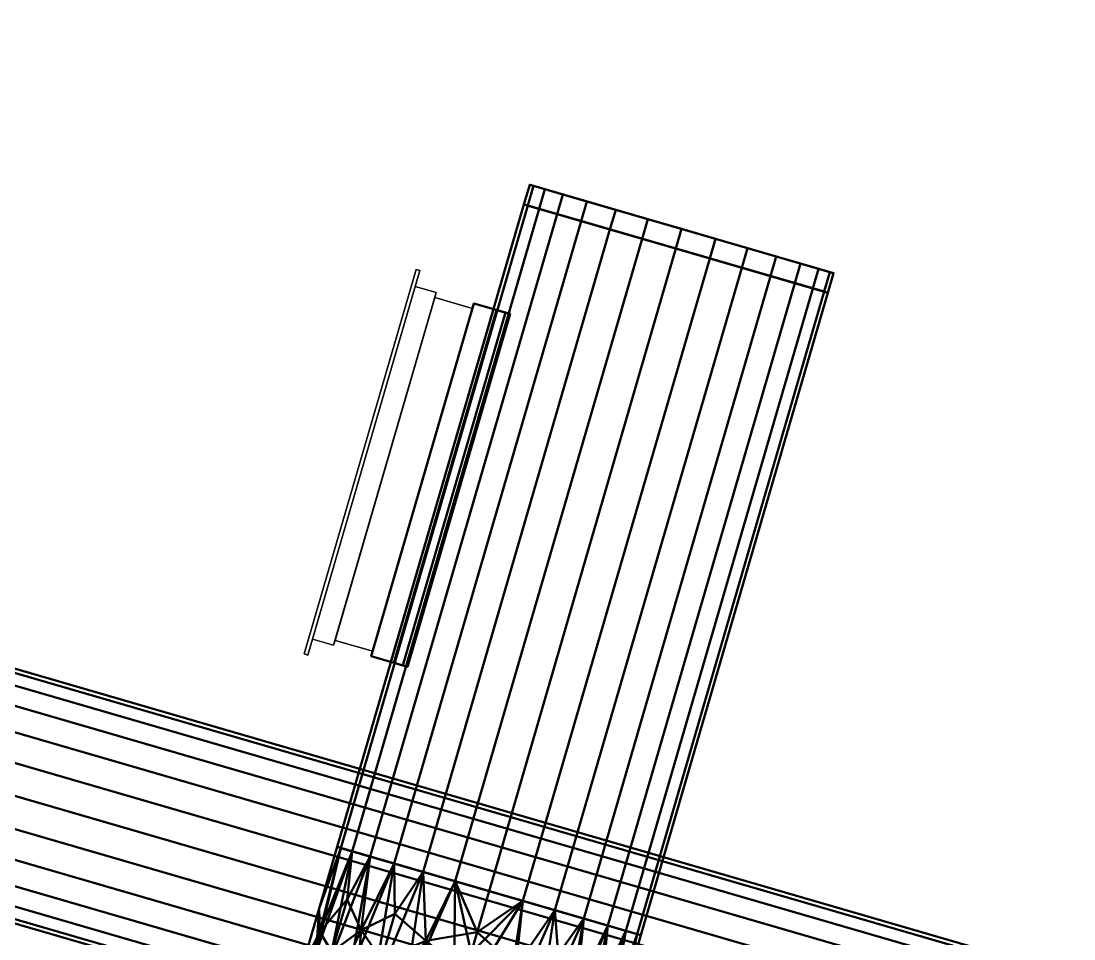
# Model space of a CAD drawing. Header units: inches. Extents: x -1654 to 1344, y -1538 to 36.
# Drawn here: x -758.3 to -706.7, y -136.7 to -91.7 of the extents above; entities that cross this region are included whole.
import ezdxf

# ---------------------------------------------------------------- set-up
doc = ezdxf.new("R2010")
doc.units = ezdxf.units.IN
doc.header["$MEASUREMENT"] = 0
doc.linetypes.add('Center', pattern=[1.25, 0.25, -0.1875, 0.625, -0.1875])
for name, color, linetype, lineweight in [('M-HVAC-CDFF', 3, 'Continuous', 30), ('M-HVAC-CDFF-SA', 3, 'Continuous', 30), ('M-HVAC-DUCT', 1, 'Center', 30), ('M-HVAC-DUCT-RA', 1, 'Continuous', 50), ('M-HVAC-DUCT-SA', 1, 'Continuous', 50)]:
    doc.layers.add(name, color=color, linetype=linetype, lineweight=lineweight)

# ---------------------------------------------------------------- blocks, each defined once
blk = doc.blocks.new('Supply Diffuser - Sidewall - 18 x 6-933212-_3D_')
at = {"layer": 'M-HVAC-CDFF'}
mesh = blk.add_polyface(dxfattribs=at)
corners = [(-8.75, 3, 2.75), (8.75, 3, 2.75), (8.75, 3, -2.75), (-8.75, 3, -2.75)]
mesh.append_faces([[corners[k] for k in face] for face in [(1, 2, 3, 0)]])
mesh = blk.add_polyface(dxfattribs=at)
corners = [(-8.75, 3, 2.75), (-8.75, 3, -2.75), (-8.75, 1.078125, -2.75), (-8.75, 1.078125, 2.75)]
mesh.append_faces([[corners[k] for k in face] for face in [(2, 3, 0, 1)]])
mesh = blk.add_polyface(dxfattribs=at)
corners = [(-8.75, 3, -2.75), (8.75, 3, -2.75), (8.75, 1.078125, -2.75), (-8.75, 1.078125, -2.75)]
mesh.append_faces([[corners[k] for k in face] for face in [(1, 2, 3, 0)]])
mesh = blk.add_polyface(dxfattribs=at)
corners = [(8.75, 3, 2.75), (-8.75, 3, 2.75), (-8.75, 1.078125, 2.75), (8.75, 1.078125, 2.75)]
mesh.append_faces([[corners[k] for k in face] for face in [(1, 2, 3, 0)]])
mesh = blk.add_polyface(dxfattribs=at)
corners = [(8.75, 3, -2.75), (8.75, 3, 2.75), (8.75, 1.078125, 2.75), (8.75, 1.078125, -2.75)]
mesh.append_faces([[corners[k] for k in face] for face in [(2, 3, 0, 1)]])
mesh = blk.add_polyface(dxfattribs=at)
corners = [(-9, 1.078125, 3), (9, 1.078125, 3), (9, 1.078125, -3), (-9, 1.078125, -3), (-8.75, 1.078125, 2.75), (-8.75, 1.078125, -2.75), (8.75, 1.078125, -2.75), (8.75, 1.078125, 2.75)]
mesh.append_faces([[corners[k] for k in face] for face in [(3, 5, 6, 2), (2, 6, 7, 1)]], dxfattribs={"vtx0": -1, "vtx2": -1})
mesh.append_faces([[corners[k] for k in face] for face in [(4, 5, 3, 0), (7, 4, 0, 1)]], dxfattribs={"vtx1": -1, "vtx3": -1})
mesh = blk.add_polyface(dxfattribs=at)
corners = [(-9, 1.078125, 3), (-9, 1.078125, -3), (-9, 0, -3), (-9, 0, 3)]
mesh.append_faces([[corners[k] for k in face] for face in [(2, 3, 0, 1)]])
mesh = blk.add_polyface(dxfattribs=at)
corners = [(-9, 1.078125, -3), (9, 1.078125, -3), (9, 0, -3), (-9, 0, -3)]
mesh.append_faces([[corners[k] for k in face] for face in [(2, 3, 0, 1)]])
mesh = blk.add_polyface(dxfattribs=at)
corners = [(9, 1.078125, 3), (-9, 1.078125, 3), (-9, 0, 3), (9, 0, 3)]
mesh.append_faces([[corners[k] for k in face] for face in [(2, 3, 0, 1)]])
mesh = blk.add_polyface(dxfattribs=at)
corners = [(9, 1.078125, -3), (9, 1.078125, 3), (9, 0, 3), (9, 0, -3)]
mesh.append_faces([[corners[k] for k in face] for face in [(2, 3, 0, 1)]])
mesh = blk.add_polyface(dxfattribs=at)
corners = [(9.8125, 0, 3.8125), (9.8125, 0, -3.8125), (-9.8125, 0, -3.8125), (-9.8125, 0, 3.8125), (-9, 0, 3), (-9, 0, -3), (9, 0, -3), (9, 0, 3)]
mesh.append_faces([[corners[k] for k in face] for face in [(3, 4, 5, 2), (2, 5, 6, 1)]], dxfattribs={"vtx0": -1, "vtx2": -1})
mesh.append_faces([[corners[k] for k in face] for face in [(7, 4, 3, 0), (6, 7, 0, 1)]], dxfattribs={"vtx1": -1, "vtx3": -1})
mesh = blk.add_polyface(dxfattribs=at)
corners = [(-9.8125, -0.1875, 3.8125), (9.8125, -0.1875, 3.8125), (9.8125, 0, 3.8125), (-9.8125, 0, 3.8125)]
mesh.append_faces([[corners[k] for k in face] for face in [(0, 1, 2, 3)]])
mesh = blk.add_polyface(dxfattribs=at)
corners = [(-9.8125, -0.1875, -3.8125), (-9.8125, -0.1875, 3.8125), (-9.8125, 0, 3.8125), (-9.8125, 0, -3.8125)]
mesh.append_faces([[corners[k] for k in face] for face in [(0, 1, 2, 3)]])
mesh = blk.add_polyface(dxfattribs=at)
corners = [(9.8125, -0.1875, -3.8125), (-9.8125, -0.1875, -3.8125), (-9.8125, 0, -3.8125), (9.8125, 0, -3.8125)]
mesh.append_faces([[corners[k] for k in face] for face in [(0, 1, 2, 3)]])
mesh = blk.add_polyface(dxfattribs=at)
corners = [(9.8125, -0.1875, 3.8125), (-9.8125, -0.1875, 3.8125), (-9.8125, -0.1875, -3.8125), (9.8125, -0.1875, -3.8125)]
mesh.append_faces([[corners[k] for k in face] for face in [(3, 0, 1, 2)]])
mesh = blk.add_polyface(dxfattribs=at)
corners = [(9.8125, -0.1875, 3.8125), (9.8125, -0.1875, -3.8125), (9.8125, 0, -3.8125), (9.8125, 0, 3.8125)]
mesh.append_faces([[corners[k] for k in face] for face in [(0, 1, 2, 3)]])
blk = doc.blocks.new('Round Endcap - Standard-900143-_3D_')
at = {"layer": 'M-HVAC-DUCT', "color": 8, "linetype": 'Continuous', "lineweight": 50}
mesh = blk.add_polyface(dxfattribs=at)
corners = [(0, 0, 7.75), (0, 1.725, 7.556), (0, 3.363, 6.983), (0, 4.832, 6.059), (0, 6.059, 4.832), (0, 6.983, 3.363), (0, 7.556, 1.725), (0, 7.75), (0, 7.556, -1.725), (0, 6.983, -3.363), (0, 6.059, -4.832), (0, 4.832, -6.059), (0, 3.363, -6.983), (0, 1.725, -7.556), (0, 0, -7.75), (0, -1.725, -7.556), (0, -3.363, -6.983), (0, -4.832, -6.059), (0, -6.059, -4.832), (0, -6.983, -3.363), (0, -7.556, -1.725), (0, -7.75), (0, -7.556, 1.725), (0, -6.983, 3.363), (0, -6.059, 4.832), (0, -4.832, 6.059), (0, -3.363, 6.983), (0, -1.725, 7.556)]
mesh.append_faces([[corners[k] for k in face] for face in [(19, 17, 18)]], dxfattribs={"vtx0": -1, "color": 8})
mesh.append_faces([[corners[k] for k in face] for face in [(14, 20, 0, 1)]], dxfattribs={"vtx0": -1, "vtx1": -1, "vtx3": -1, "color": 8})
mesh.append_faces([[corners[k] for k in face] for face in [(15, 19, 20, 14)]], dxfattribs={"vtx0": -1, "vtx2": -1, "color": 8})
mesh.append_faces([[corners[k] for k in face] for face in [(14, 8, 9, 10), (7, 2, 3, 4)]], dxfattribs={"vtx0": -1, "vtx3": -1, "color": 8})
mesh.append_faces([[corners[k] for k in face] for face in [(21, 22, 20)]], dxfattribs={"vtx1": -1, "color": 8})
mesh.append_faces([[corners[k] for k in face] for face in [(10, 11, 14), (16, 17, 19, 15), (1, 2, 14), (23, 24, 20, 22), (25, 26, 20, 24)]], dxfattribs={"vtx1": -1, "vtx2": -1, "color": 8})
mesh.append_faces([[corners[k] for k in face] for face in [(7, 8, 14, 2)]], dxfattribs={"vtx1": -1, "vtx2": -1, "vtx3": -1, "color": 8})
mesh.append_faces([[corners[k] for k in face] for face in [(12, 13, 14, 11), (5, 6, 7, 4)]], dxfattribs={"vtx2": -1, "color": 8})
mesh.append_faces([[corners[k] for k in face] for face in [(26, 27, 0, 20)]], dxfattribs={"vtx2": -1, "vtx3": -1, "color": 8})
mesh = blk.add_polyface(dxfattribs=at)
corners = [(0, 7.75), (0, 7.556, 1.725), (0, 6.983, 3.363), (0, 6.059, 4.832), (0, 4.832, 6.059), (0, 3.363, 6.983), (0, 1.725, 7.556), (0, 0, 7.75), (1, 0, 7.75), (1, 1.725, 7.556), (1, 3.363, 6.983), (1, 4.832, 6.059), (1, 6.059, 4.832), (1, 6.983, 3.363), (1, 7.556, 1.725), (1, 7.75)]
mesh.append_faces([[corners[k] for k in face] for face in [(1, 14, 15, 0)]], dxfattribs={"vtx0": -1, "color": 8})
mesh.append_faces([[corners[k] for k in face] for face in [(6, 9, 10, 5), (5, 10, 11, 4), (4, 11, 12, 3), (3, 12, 13, 2), (2, 13, 14, 1)]], dxfattribs={"vtx0": -1, "vtx2": -1, "color": 8})
mesh.append_faces([[corners[k] for k in face] for face in [(7, 8, 9, 6)]], dxfattribs={"vtx2": -1, "color": 8})
mesh = blk.add_polyface(dxfattribs=at)
corners = [(0, 0, -7.75), (0, 1.725, -7.556), (0, 3.363, -6.983), (0, 4.832, -6.059), (0, 6.059, -4.832), (0, 6.983, -3.363), (0, 7.556, -1.725), (0, 7.75), (1, 7.75), (1, 7.556, -1.725), (1, 6.983, -3.363), (1, 6.059, -4.832), (1, 4.832, -6.059), (1, 3.363, -6.983), (1, 1.725, -7.556), (1, 0, -7.75)]
mesh.append_faces([[corners[k] for k in face] for face in [(6, 9, 10, 5), (5, 10, 11, 4), (4, 11, 12, 3), (3, 12, 13, 2)]], dxfattribs={"vtx0": -1, "vtx2": -1, "color": 8})
mesh.append_faces([[corners[k] for k in face] for face in [(13, 14, 1, 2)]], dxfattribs={"vtx1": -1, "vtx3": -1, "color": 8})
mesh.append_faces([[corners[k] for k in face] for face in [(7, 8, 9, 6)]], dxfattribs={"vtx2": -1, "color": 8})
mesh.append_faces([[corners[k] for k in face] for face in [(14, 15, 0, 1)]], dxfattribs={"vtx3": -1, "color": 8})
mesh = blk.add_polyface(dxfattribs=at)
corners = [(1, 0, 7.75), (1, -1.725, 7.556), (1, -3.363, 6.983), (1, -4.832, 6.059), (1, -6.059, 4.832), (1, -6.983, 3.363), (1, -7.556, 1.725), (1, -7.75), (1, -7.556, -1.725), (1, -6.983, -3.363), (1, -6.059, -4.832), (1, -4.832, -6.059), (1, -3.363, -6.983), (1, -1.725, -7.556), (1, 0, -7.75), (1, 1.725, -7.556), (1, 3.363, -6.983), (1, 4.832, -6.059), (1, 6.059, -4.832), (1, 6.983, -3.363), (1, 7.556, -1.725), (1, 7.75), (1, 7.556, 1.725), (1, 6.983, 3.363), (1, 6.059, 4.832), (1, 4.832, 6.059), (1, 3.363, 6.983), (1, 1.725, 7.556)]
mesh.append_faces([[corners[k] for k in face] for face in [(7, 4, 5, 6), (1, 27, 0), (22, 20, 21)]], dxfattribs={"vtx0": -1, "color": 8})
mesh.append_faces([[corners[k] for k in face] for face in [(7, 13, 26, 27), (7, 27, 1, 2)]], dxfattribs={"vtx0": -1, "vtx1": -1, "vtx3": -1, "color": 8})
mesh.append_faces([[corners[k] for k in face] for face in [(13, 16, 17)]], dxfattribs={"vtx0": -1, "vtx2": -1, "color": 8})
mesh.append_faces([[corners[k] for k in face] for face in [(13, 19, 20, 26)]], dxfattribs={"vtx0": -1, "vtx2": -1, "vtx3": -1, "color": 8})
mesh.append_faces([[corners[k] for k in face] for face in [(9, 11, 12, 13), (20, 22, 23, 24), (7, 2, 3, 4)]], dxfattribs={"vtx0": -1, "vtx3": -1, "color": 8})
mesh.append_faces([[corners[k] for k in face] for face in [(10, 11, 9)]], dxfattribs={"vtx1": -1, "color": 8})
mesh.append_faces([[corners[k] for k in face] for face in [(18, 19, 13, 17), (8, 9, 13, 7), (25, 26, 20, 24)]], dxfattribs={"vtx1": -1, "vtx2": -1, "color": 8})
mesh.append_faces([[corners[k] for k in face] for face in [(13, 14, 15, 16)]], dxfattribs={"vtx3": -1, "color": 8})
mesh = blk.add_polyface(dxfattribs=at)
corners = [(0, -7.75), (0, -7.556, -1.725), (0, -6.983, -3.363), (0, -6.059, -4.832), (0, -4.832, -6.059), (0, -3.363, -6.983), (0, -1.725, -7.556), (0, 0, -7.75), (1, 0, -7.75), (1, -1.725, -7.556), (1, -3.363, -6.983), (1, -4.832, -6.059), (1, -6.059, -4.832), (1, -6.983, -3.363), (1, -7.556, -1.725), (1, -7.75)]
mesh.append_faces([[corners[k] for k in face] for face in [(1, 14, 15, 0)]], dxfattribs={"vtx0": -1, "color": 8})
mesh.append_faces([[corners[k] for k in face] for face in [(6, 9, 10, 5), (5, 10, 11, 4), (4, 11, 12, 3), (3, 12, 13, 2)]], dxfattribs={"vtx0": -1, "vtx2": -1, "color": 8})
mesh.append_faces([[corners[k] for k in face] for face in [(13, 14, 1, 2)]], dxfattribs={"vtx1": -1, "vtx3": -1, "color": 8})
mesh.append_faces([[corners[k] for k in face] for face in [(7, 8, 9, 6)]], dxfattribs={"vtx2": -1, "color": 8})
mesh = blk.add_polyface(dxfattribs=at)
corners = [(0, 0, 7.75), (0, -1.725, 7.556), (0, -3.363, 6.983), (0, -4.832, 6.059), (0, -6.059, 4.832), (0, -6.983, 3.363), (0, -7.556, 1.725), (0, -7.75), (1, -7.75), (1, -7.556, 1.725), (1, -6.983, 3.363), (1, -6.059, 4.832), (1, -4.832, 6.059), (1, -3.363, 6.983), (1, -1.725, 7.556), (1, 0, 7.75)]
mesh.append_faces([[corners[k] for k in face] for face in [(1, 14, 15, 0)]], dxfattribs={"vtx0": -1, "color": 8})
mesh.append_faces([[corners[k] for k in face] for face in [(6, 9, 10, 5), (5, 10, 11, 4), (4, 11, 12, 3), (3, 12, 13, 2), (2, 13, 14, 1)]], dxfattribs={"vtx0": -1, "vtx2": -1, "color": 8})
mesh.append_faces([[corners[k] for k in face] for face in [(7, 8, 9, 6)]], dxfattribs={"vtx2": -1, "color": 8})
blk = doc.blocks.new('Round Elbow - 1_5 D-904832-_3D_')
at = {"layer": 'M-HVAC-DUCT', "color": 8, "linetype": 'Continuous', "lineweight": 50}
mesh = blk.add_polyface(dxfattribs=at)
corners = [(1.338, 9.016), (-0.644, 8.317), (-2.701, 7.892), (-4.798, 7.75), (-4.798, 7.556, 1.725), (-4.798, 6.983, 3.363), (-4.798, 6.059, 4.832), (-4.798, 4.832, 6.059), (-4.798, 3.363, 6.983), (-4.798, 1.725, 7.556), (-4.798, 0, 7.75), (-1.653, 0.214, 7.75), (1.434, 0.851, 7.75), (4.406, 1.899, 7.75), (3.723, 3.483, 7.556), (3.075, 4.987, 6.983), (2.493, 6.337, 6.059), (2.007, 7.464, 4.832), (1.642, 8.311, 3.363), (1.415, 8.838, 1.725), (-1.595, 7.73, 2.293), (-0.563, 2.726, 7.403), (-1.207, 5.847, 5.48), (-0.43, 7.144, 4.123), (-2.087, 4.316, 6.562), (-2.766, 6.686, 4.123), (0.579, 4.895, 6.562)]
mesh.append_faces([[corners[k] for k in face] for face in [(14, 12, 13)]], dxfattribs={"vtx0": -1, "color": 8})
mesh.append_faces([[corners[k] for k in face] for face in [(18, 23, 17), (5, 20, 4), (2, 20, 1)]], dxfattribs={"vtx0": -1, "vtx1": -1, "color": 8})
mesh.append_faces([[corners[k] for k in face] for face in [(20, 25, 23), (22, 7, 24), (22, 25, 6), (23, 25, 22), (24, 26, 22), (20, 2, 4), (25, 20, 5), (8, 21, 24), (21, 9, 11), (26, 21, 15), (1, 20, 19), (23, 22, 17), (18, 20, 23), (21, 26, 24), (22, 26, 16), (14, 21, 12)]], dxfattribs={"vtx0": -1, "vtx1": -1, "vtx2": -1, "color": 8})
mesh.append_faces([[corners[k] for k in face] for face in [(21, 8, 9), (21, 11, 12)]], dxfattribs={"vtx0": -1, "vtx2": -1, "color": 8})
mesh.append_faces([[corners[k] for k in face] for face in [(3, 4, 2)]], dxfattribs={"vtx1": -1, "color": 8})
mesh.append_faces([[corners[k] for k in face] for face in [(6, 7, 22), (18, 19, 20), (16, 17, 22), (5, 6, 25), (15, 16, 26), (7, 8, 24), (14, 15, 21)]], dxfattribs={"vtx1": -1, "vtx2": -1, "color": 8})
mesh.append_faces([[corners[k] for k in face] for face in [(9, 10, 11), (19, 0, 1)]], dxfattribs={"vtx2": -1, "color": 8})
mesh = blk.add_polyface(dxfattribs=at)
corners = [(4.406, 1.899, -7.75), (1.434, 0.851, -7.75), (-1.653, 0.214, -7.75), (-4.798, 0, -7.75), (-4.798, 1.725, -7.556), (-4.798, 3.363, -6.983), (-4.798, 4.832, -6.059), (-4.798, 6.059, -4.832), (-4.798, 6.983, -3.363), (-4.798, 7.556, -1.725), (-4.798, 7.75), (-2.701, 7.892), (-0.644, 8.317), (1.338, 9.016), (1.415, 8.838, -1.725), (1.642, 8.311, -3.363), (2.007, 7.464, -4.832), (2.493, 6.337, -6.059), (3.075, 4.987, -6.983), (3.723, 3.483, -7.556), (-0.563, 2.726, -7.403), (-1.595, 7.73, -2.293), (-1.207, 5.847, -5.48), (-2.433, 6.731, -4.123), (0.208, 4.79, -6.562), (-0.107, 7.235, -4.123), (-2.469, 4.266, -6.562)]
mesh.append_faces([[corners[k] for k in face] for face in [(14, 12, 13)]], dxfattribs={"vtx0": -1, "color": 8})
mesh.append_faces([[corners[k] for k in face] for face in [(5, 20, 4), (12, 21, 11), (2, 20, 1)]], dxfattribs={"vtx0": -1, "vtx1": -1, "color": 8})
mesh.append_faces([[corners[k] for k in face] for face in [(22, 26, 6), (22, 7, 23), (21, 25, 23), (8, 21, 23), (18, 20, 24), (24, 26, 22), (20, 2, 4), (26, 20, 5), (21, 9, 11), (25, 21, 15), (23, 25, 22), (1, 20, 19), (24, 22, 17), (22, 25, 16), (20, 26, 24), (21, 12, 14)]], dxfattribs={"vtx0": -1, "vtx1": -1, "vtx2": -1, "color": 8})
mesh.append_faces([[corners[k] for k in face] for face in [(21, 8, 9), (22, 6, 7)]], dxfattribs={"vtx0": -1, "vtx2": -1, "color": 8})
mesh.append_faces([[corners[k] for k in face] for face in [(3, 4, 2)]], dxfattribs={"vtx1": -1, "color": 8})
mesh.append_faces([[corners[k] for k in face] for face in [(7, 8, 23), (14, 15, 21), (5, 6, 26), (16, 17, 22), (15, 16, 25), (17, 18, 24), (18, 19, 20)]], dxfattribs={"vtx1": -1, "vtx2": -1, "color": 8})
mesh.append_faces([[corners[k] for k in face] for face in [(9, 10, 11), (19, 0, 1)]], dxfattribs={"vtx2": -1, "color": 8})
mesh = blk.add_polyface(dxfattribs=at)
corners = [(4.406, 1.899, 7.75), (5.089, 0.316, 7.556), (5.737, -1.189, 6.983), (6.319, -2.538, 6.059), (6.805, -3.665, 4.832), (7.17, -4.513, 3.363), (7.397, -5.039, 1.725), (7.474, -5.218), (7.397, -5.039, -1.725), (7.17, -4.513, -3.363), (6.805, -3.665, -4.832), (6.319, -2.538, -6.059), (5.737, -1.189, -6.983), (5.089, 0.316, -7.556), (4.406, 1.899, -7.75), (3.723, 3.483, -7.556), (3.075, 4.987, -6.983), (2.493, 6.337, -6.059), (2.007, 7.464, -4.832), (1.642, 8.311, -3.363), (1.415, 8.838, -1.725), (1.338, 9.016), (1.415, 8.838, 1.725), (1.642, 8.311, 3.363), (2.007, 7.464, 4.832), (2.493, 6.337, 6.059), (3.075, 4.987, 6.983), (3.723, 3.483, 7.556)]
mesh.append_faces([[corners[k] for k in face] for face in [(7, 4, 5, 6), (1, 27, 0)]], dxfattribs={"vtx0": -1, "color": 8})
mesh.append_faces([[corners[k] for k in face] for face in [(17, 13, 16)]], dxfattribs={"vtx0": -1, "vtx1": -1, "color": 8})
mesh.append_faces([[corners[k] for k in face] for face in [(7, 3, 4)]], dxfattribs={"vtx0": -1, "vtx2": -1, "color": 8})
mesh.append_faces([[corners[k] for k in face] for face in [(13, 19, 20, 26), (7, 26, 27, 1)]], dxfattribs={"vtx0": -1, "vtx2": -1, "vtx3": -1, "color": 8})
mesh.append_faces([[corners[k] for k in face] for face in [(8, 11, 12, 13), (20, 22, 23, 24), (7, 1, 2, 3)]], dxfattribs={"vtx0": -1, "vtx3": -1, "color": 8})
mesh.append_faces([[corners[k] for k in face] for face in [(21, 22, 20)]], dxfattribs={"vtx1": -1, "color": 8})
mesh.append_faces([[corners[k] for k in face] for face in [(18, 19, 13, 17), (25, 26, 20, 24)]], dxfattribs={"vtx1": -1, "vtx2": -1, "color": 8})
mesh.append_faces([[corners[k] for k in face] for face in [(7, 8, 13, 26)]], dxfattribs={"vtx1": -1, "vtx2": -1, "vtx3": -1, "color": 8})
mesh.append_faces([[corners[k] for k in face] for face in [(13, 14, 15, 16), (8, 9, 10, 11)]], dxfattribs={"vtx3": -1, "color": 8})
mesh = blk.add_polyface(dxfattribs=at)
corners = [(-4.798, 0, 7.75), (-4.798, 1.725, 7.556), (-4.798, 3.363, 6.983), (-4.798, 4.832, 6.059), (-4.798, 6.059, 4.832), (-4.798, 6.983, 3.363), (-4.798, 7.556, 1.725), (-4.798, 7.75), (-4.798, 7.556, -1.725), (-4.798, 6.983, -3.363), (-4.798, 6.059, -4.832), (-4.798, 4.832, -6.059), (-4.798, 3.363, -6.983), (-4.798, 1.725, -7.556), (-4.798, 0, -7.75), (-4.798, -1.725, -7.556), (-4.798, -3.363, -6.983), (-4.798, -4.832, -6.059), (-4.798, -6.059, -4.832), (-4.798, -6.983, -3.363), (-4.798, -7.556, -1.725), (-4.798, -7.75), (-4.798, -7.556, 1.725), (-4.798, -6.983, 3.363), (-4.798, -6.059, 4.832), (-4.798, -4.832, 6.059), (-4.798, -3.363, 6.983), (-4.798, -1.725, 7.556)]
mesh.append_faces([[corners[k] for k in face] for face in [(20, 0, 14, 15)]], dxfattribs={"vtx0": -1, "vtx1": -1, "vtx3": -1, "color": 8})
mesh.append_faces([[corners[k] for k in face] for face in [(14, 8, 9, 10), (7, 2, 3, 4)]], dxfattribs={"vtx0": -1, "vtx3": -1, "color": 8})
mesh.append_faces([[corners[k] for k in face] for face in [(21, 22, 20)]], dxfattribs={"vtx1": -1, "color": 8})
mesh.append_faces([[corners[k] for k in face] for face in [(10, 11, 14), (16, 17, 20, 15), (1, 2, 14, 0), (23, 24, 20, 22), (25, 26, 20, 24)]], dxfattribs={"vtx1": -1, "vtx2": -1, "color": 8})
mesh.append_faces([[corners[k] for k in face] for face in [(7, 8, 14, 2)]], dxfattribs={"vtx1": -1, "vtx2": -1, "vtx3": -1, "color": 8})
mesh.append_faces([[corners[k] for k in face] for face in [(12, 13, 14, 11), (18, 19, 20, 17), (5, 6, 7, 4)]], dxfattribs={"vtx2": -1, "color": 8})
mesh.append_faces([[corners[k] for k in face] for face in [(26, 27, 0, 20)]], dxfattribs={"vtx2": -1, "vtx3": -1, "color": 8})
mesh = blk.add_polyface(dxfattribs=at)
corners = [(7.474, -5.218), (4.519, -6.317), (1.467, -7.11), (-1.649, -7.59), (-4.798, -7.75), (-4.798, -7.556, -1.725), (-4.798, -6.983, -3.363), (-4.798, -6.059, -4.832), (-4.798, -4.832, -6.059), (-4.798, -3.363, -6.983), (-4.798, -1.725, -7.556), (-4.798, 0, -7.75), (-1.653, 0.214, -7.75), (1.434, 0.851, -7.75), (4.406, 1.899, -7.75), (5.089, 0.316, -7.556), (5.737, -1.189, -6.983), (6.319, -2.538, -6.059), (6.805, -3.665, -4.832), (7.17, -4.513, -3.363), (7.397, -5.039, -1.725), (1.381, -6.694, -2.531), (1.016, -4.925, -5.441), (0.432, -2.095, -7.291), (0.794, -3.601, -6.528), (1.706, -5.867, -4.087)]
mesh.append_faces([[corners[k] for k in face] for face in [(17, 24, 16)]], dxfattribs={"vtx0": -1, "vtx1": -1, "color": 8})
mesh.append_faces([[corners[k] for k in face] for face in [(24, 9, 23), (24, 17, 22), (18, 25, 22), (6, 25, 21), (19, 21, 25), (2, 21, 20), (24, 23, 16), (23, 10, 12), (5, 21, 2), (7, 22, 25), (24, 22, 8), (15, 23, 13)]], dxfattribs={"vtx0": -1, "vtx1": -1, "vtx2": -1, "color": 8})
mesh.append_faces([[corners[k] for k in face] for face in [(22, 7, 8), (21, 5, 6), (5, 2, 3), (23, 12, 13), (22, 17, 18)]], dxfattribs={"vtx0": -1, "vtx2": -1, "color": 8})
mesh.append_faces([[corners[k] for k in face] for face in [(4, 5, 3)]], dxfattribs={"vtx1": -1, "color": 8})
mesh.append_faces([[corners[k] for k in face] for face in [(9, 10, 23), (6, 7, 25), (8, 9, 24), (15, 16, 23), (1, 2, 20), (19, 20, 21), (18, 19, 25)]], dxfattribs={"vtx1": -1, "vtx2": -1, "color": 8})
mesh.append_faces([[corners[k] for k in face] for face in [(10, 11, 12), (13, 14, 15), (20, 0, 1)]], dxfattribs={"vtx2": -1, "color": 8})
mesh = blk.add_polyface(dxfattribs=at)
corners = [(4.406, 1.899, 7.75), (1.434, 0.851, 7.75), (-1.653, 0.214, 7.75), (-4.798, 0, 7.75), (-4.798, -1.725, 7.556), (-4.798, -3.363, 6.983), (-4.798, -4.832, 6.059), (-4.798, -6.059, 4.832), (-4.798, -6.983, 3.363), (-4.798, -7.556, 1.725), (-4.798, -7.75), (-1.649, -7.59), (1.467, -7.11), (4.519, -6.317), (7.474, -5.218), (7.397, -5.039, 1.725), (7.17, -4.513, 3.363), (6.805, -3.665, 4.832), (6.319, -2.538, 6.059), (5.737, -1.189, 6.983), (5.089, 0.316, 7.556), (1.381, -6.694, 2.531), (1.016, -4.925, 5.441), (0.432, -2.095, 7.291), (0.697, -3.621, 6.528), (0.756, -6.063, 4.087)]
mesh.append_faces([[corners[k] for k in face] for face in [(4, 2, 3), (15, 13, 14), (1, 20, 0)]], dxfattribs={"vtx0": -1, "color": 8})
mesh.append_faces([[corners[k] for k in face] for face in [(18, 22, 17), (9, 21, 8), (20, 23, 19), (6, 24, 5), (16, 21, 15), (17, 25, 16), (2, 23, 1)]], dxfattribs={"vtx0": -1, "vtx1": -1, "color": 8})
mesh.append_faces([[corners[k] for k in face] for face in [(21, 25, 8), (24, 23, 5), (24, 22, 18), (2, 4, 23), (7, 25, 22), (6, 22, 24), (16, 25, 21), (12, 21, 9), (17, 22, 25), (23, 20, 1), (24, 19, 23), (21, 12, 15)]], dxfattribs={"vtx0": -1, "vtx1": -1, "vtx2": -1, "color": 8})
mesh.append_faces([[corners[k] for k in face] for face in [(23, 4, 5), (9, 11, 12)]], dxfattribs={"vtx0": -1, "vtx2": -1, "color": 8})
mesh.append_faces([[corners[k] for k in face] for face in [(6, 7, 22), (7, 8, 25), (12, 13, 15), (18, 19, 24)]], dxfattribs={"vtx1": -1, "vtx2": -1, "color": 8})
mesh.append_faces([[corners[k] for k in face] for face in [(9, 10, 11)]], dxfattribs={"vtx2": -1, "color": 8})
blk = doc.blocks.new('Rectangular Takeoff - Standard-900567-_3D_')
at = {"layer": 'M-HVAC-DUCT', "color": 8, "linetype": 'Continuous', "lineweight": 50}
mesh = blk.add_polyface(dxfattribs=at)
corners = [(-0.844, 9, 3), (-0.844, 9, -3), (-0.844, -9, -3), (-0.844, -9, 3)]
mesh.append_faces([[corners[k] for k in face] for face in [(0, 1, 2, 3)]], dxfattribs={"color": 8})
mesh = blk.add_polyface(dxfattribs=at)
corners = [(-0.844, 9, -3), (-0.844, 9, 3), (1, 9, 3), (1, 9, -3)]
mesh.append_faces([[corners[k] for k in face] for face in [(3, 0, 1, 2)]], dxfattribs={"color": 8})
mesh = blk.add_polyface(dxfattribs=at)
corners = [(-0.844, -9, -3), (-0.844, 9, -3), (1, 9, -3), (1, -9, -3)]
mesh.append_faces([[corners[k] for k in face] for face in [(0, 1, 2, 3)]], dxfattribs={"color": 8})
mesh = blk.add_polyface(dxfattribs=at)
corners = [(1, 9, 3), (-0.844, 9, 3), (-0.844, -9, 3), (1, -9, 3)]
mesh.append_faces([[corners[k] for k in face] for face in [(1, 2, 3, 0)]], dxfattribs={"color": 8})
mesh = blk.add_polyface(dxfattribs=at)
corners = [(1, 9, 3), (1, -9, 3), (1, -9, -3), (1, 9, -3)]
mesh.append_faces([[corners[k] for k in face] for face in [(3, 0, 1, 2)]], dxfattribs={"color": 8})
mesh = blk.add_polyface(dxfattribs=at)
corners = [(-0.844, -9, 3), (-0.844, -9, -3), (1, -9, -3), (1, -9, 3)]
mesh.append_faces([[corners[k] for k in face] for face in [(0, 1, 2, 3)]], dxfattribs={"color": 8})

msp = doc.modelspace()

# ---------------------------------------------------------------- linework, layer by layer
at = {"layer": 'M-HVAC-DUCT'}
msp.add_line((-677.565, -153.264, 1314), (-869.425, -97.488, 1314), dxfattribs=at)
msp.add_line((-677.565, -153.264, 1314), (-869.425, -97.488, 1314), dxfattribs=at)
at = {"layer": 'M-HVAC-DUCT', "color": 5}
for q in [(-725.959, -101.914, 1332), (-735.391, -134.358, 1332), (-735.391, -134.358, 1332)]:
    msp.add_line((-726.238, -102.874, 1332), q, dxfattribs=at)
at = {"layer": 'M-HVAC-DUCT', "color": 5, "extrusion": (0.960246, -0.279157, -1.2326e-32)}
msp.add_arc((-334.306, 1308.75, -668.649), 23.25, 90, 113.32, dxfattribs=at)

# ---------------------------------------------------------------- block references
at = {"layer": 'M-HVAC-CDFF-SA', "rotation": 253.7901312840832}
msp.add_blockref('Supply Diffuser - Sidewall - 18 x 6-933212-_3D_', (-741.526, -113.369, 1332), dxfattribs=at)
at = {"layer": 'M-HVAC-DUCT-SA', "color": 8, "rotation": 73.79013128408342}
msp.add_blockref('Round Endcap - Standard-900143-_3D_', (-726.238, -102.874, 1332), dxfattribs=at)
at = {"layer": 'M-HVAC-DUCT-SA', "color": 8, "extrusion": (0, 0, -1), "rotation": 16.20986871591659}
msp.add_blockref('Rectangular Takeoff - Standard-900567-_3D_', (737.685, -114.485, -1332), dxfattribs=at)
at = {"layer": 'M-HVAC-DUCT-SA', "color": 8, "extrusion": (0.960246, -0.279157, 0), "rotation": 180}
msp.add_blockref('Round Elbow - 1_5 D-904832-_3D_', (-339.104, 1332, -668.649), dxfattribs=at)

# ---------------------------------------------------------------- meshes
at = {"layer": 'M-HVAC-DUCT-RA', "color": 8}
mesh = msp.add_polyface(dxfattribs=at)
corners = [(-677.565, -153.264, 1320), (-677.131, -151.773, 1319.796), (-676.727, -150.384, 1319.196), (-676.38, -149.19, 1318.243), (-676.114, -148.275, 1317), (-675.947, -147.699, 1315.553), (-675.89, -147.503, 1314), (-867.75, -91.726, 1314), (-867.807, -91.923, 1315.553), (-867.975, -92.498, 1317), (-868.241, -93.414, 1318.243), (-868.588, -94.607, 1319.196), (-868.992, -95.997, 1319.796), (-869.425, -97.488, 1320)]
mesh.append_faces([[corners[k] for k in face] for face in [(8, 9, 4, 5), (3, 4, 9, 10), (11, 12, 1, 2), (2, 3, 10, 11)]], dxfattribs={"vtx1": -1, "vtx3": -1, "color": 8})
mesh.append_faces([[corners[k] for k in face] for face in [(6, 7, 8, 5)]], dxfattribs={"vtx2": -1, "color": 8})
mesh.append_faces([[corners[k] for k in face] for face in [(12, 13, 0, 1)]], dxfattribs={"vtx3": -1, "color": 8})
mesh = msp.add_polyface(dxfattribs=at)
corners = [(-675.89, -147.503, 1314), (-675.947, -147.699, 1312.447), (-676.114, -148.275, 1311), (-676.38, -149.19, 1309.757), (-676.727, -150.384, 1308.804), (-677.131, -151.773, 1308.204), (-677.565, -153.264, 1308), (-869.425, -97.488, 1308), (-868.992, -95.997, 1308.204), (-868.588, -94.607, 1308.804), (-868.241, -93.414, 1309.757), (-867.975, -92.498, 1311), (-867.807, -91.923, 1312.447), (-867.75, -91.726, 1314)]
mesh.append_faces([[corners[k] for k in face] for face in [(7, 8, 5, 6)]], dxfattribs={"vtx1": -1, "color": 8})
mesh.append_faces([[corners[k] for k in face] for face in [(8, 9, 4, 5), (3, 4, 9, 10), (11, 12, 1, 2), (2, 3, 10, 11)]], dxfattribs={"vtx1": -1, "vtx3": -1, "color": 8})
mesh.append_faces([[corners[k] for k in face] for face in [(12, 13, 0, 1)]], dxfattribs={"vtx3": -1, "color": 8})
mesh = msp.add_polyface(dxfattribs=at)
corners = [(-679.24, -159.026, 1314), (-679.182, -158.829, 1315.553), (-679.015, -158.254, 1317), (-678.749, -157.338, 1318.243), (-678.402, -156.145, 1319.196), (-677.998, -154.756, 1319.796), (-677.565, -153.264, 1320), (-869.425, -97.488, 1320), (-869.859, -98.979, 1319.796), (-870.263, -100.369, 1319.196), (-870.61, -101.562, 1318.243), (-870.876, -102.477, 1317), (-871.043, -103.053, 1315.553), (-871.1, -103.249, 1314)]
mesh.append_faces([[corners[k] for k in face] for face in [(7, 8, 5, 6)]], dxfattribs={"vtx1": -1, "color": 8})
mesh.append_faces([[corners[k] for k in face] for face in [(8, 9, 4, 5), (3, 4, 9, 10), (11, 12, 1, 2), (2, 3, 10, 11)]], dxfattribs={"vtx1": -1, "vtx3": -1, "color": 8})
mesh.append_faces([[corners[k] for k in face] for face in [(12, 13, 0, 1)]], dxfattribs={"vtx3": -1, "color": 8})
mesh = msp.add_polyface(dxfattribs=at)
corners = [(-677.565, -153.264, 1308), (-677.998, -154.756, 1308.204), (-678.402, -156.145, 1308.804), (-678.749, -157.338, 1309.757), (-679.015, -158.254, 1311), (-679.182, -158.829, 1312.447), (-679.24, -159.026, 1314), (-871.1, -103.249, 1314), (-871.043, -103.053, 1312.447), (-870.876, -102.477, 1311), (-870.61, -101.562, 1309.757), (-870.263, -100.369, 1308.804), (-869.859, -98.979, 1308.204), (-869.425, -97.488, 1308)]
mesh.append_faces([[corners[k] for k in face] for face in [(7, 8, 5, 6)]], dxfattribs={"vtx1": -1, "color": 8})
mesh.append_faces([[corners[k] for k in face] for face in [(8, 9, 4, 5), (3, 4, 9, 10), (11, 12, 1, 2), (2, 3, 10, 11)]], dxfattribs={"vtx1": -1, "vtx3": -1, "color": 8})
mesh.append_faces([[corners[k] for k in face] for face in [(12, 13, 0, 1)]], dxfattribs={"vtx3": -1, "color": 8})
at = {"layer": 'M-HVAC-DUCT-SA', "color": 8}
mesh = msp.add_polyface(dxfattribs=at)
corners = [(-726.238, -102.874, 1339.75), (-727.894, -102.393, 1339.556), (-729.467, -101.935, 1338.983), (-730.878, -101.525, 1338.059), (-732.057, -101.182, 1336.832), (-732.943, -100.925, 1335.363), (-733.494, -100.765, 1333.725), (-733.68, -100.71, 1332), (-742.833, -132.195, 1332), (-742.647, -132.249, 1333.725), (-742.096, -132.409, 1335.363), (-741.21, -132.667, 1336.832), (-740.031, -133.009, 1338.059), (-738.62, -133.419, 1338.983), (-737.047, -133.877, 1339.556), (-735.391, -134.358, 1339.75)]
mesh.append_faces([[corners[k] for k in face] for face in [(9, 10, 5, 6), (10, 11, 4, 5), (3, 4, 11, 12), (12, 13, 2, 3), (13, 14, 1, 2)]], dxfattribs={"vtx1": -1, "vtx3": -1, "color": 8})
mesh.append_faces([[corners[k] for k in face] for face in [(7, 8, 9, 6)]], dxfattribs={"vtx2": -1, "color": 8})
mesh.append_faces([[corners[k] for k in face] for face in [(14, 15, 0, 1)]], dxfattribs={"vtx3": -1, "color": 8})
mesh = msp.add_polyface(dxfattribs=at)
corners = [(-733.68, -100.71, 1332), (-733.494, -100.765, 1330.275), (-732.943, -100.925, 1328.637), (-732.057, -101.182, 1327.168), (-730.878, -101.525, 1325.941), (-729.467, -101.935, 1325.017), (-727.894, -102.393, 1324.444), (-726.238, -102.874, 1324.25), (-735.391, -134.358, 1324.25), (-737.047, -133.877, 1324.444), (-738.62, -133.419, 1325.017), (-740.031, -133.009, 1325.941), (-741.21, -132.667, 1327.168), (-742.096, -132.409, 1328.637), (-742.647, -132.249, 1330.275), (-742.833, -132.195, 1332)]
mesh.append_faces([[corners[k] for k in face] for face in [(8, 9, 6, 7)]], dxfattribs={"vtx1": -1, "color": 8})
mesh.append_faces([[corners[k] for k in face] for face in [(9, 10, 5, 6), (10, 11, 4, 5), (3, 4, 11, 12), (12, 13, 2, 3), (13, 14, 1, 2)]], dxfattribs={"vtx1": -1, "vtx3": -1, "color": 8})
mesh.append_faces([[corners[k] for k in face] for face in [(14, 15, 0, 1)]], dxfattribs={"vtx3": -1, "color": 8})
mesh = msp.add_polyface(dxfattribs=at)
corners = [(-733.68, -100.71, 1332), (-733.494, -100.765, 1333.725), (-732.943, -100.925, 1335.363), (-732.057, -101.182, 1336.832), (-730.878, -101.525, 1338.059), (-729.467, -101.935, 1338.983), (-727.894, -102.393, 1339.556), (-726.238, -102.874, 1339.75), (-724.582, -103.355, 1339.556), (-723.01, -103.813, 1338.983), (-721.599, -104.223, 1338.059), (-720.42, -104.565, 1336.832), (-719.534, -104.823, 1335.363), (-718.983, -104.983, 1333.725), (-718.797, -105.037, 1332), (-718.983, -104.983, 1330.275), (-719.534, -104.823, 1328.637), (-720.42, -104.565, 1327.168), (-721.599, -104.223, 1325.941), (-723.01, -103.813, 1325.017), (-724.582, -103.355, 1324.444), (-726.238, -102.874, 1324.25), (-727.894, -102.393, 1324.444), (-729.467, -101.935, 1325.017), (-730.878, -101.525, 1325.941), (-732.057, -101.182, 1327.168), (-732.943, -100.925, 1328.637), (-733.494, -100.765, 1330.275)]
mesh.append_faces([[corners[k] for k in face] for face in [(13, 10, 11, 12), (18, 16, 17)]], dxfattribs={"vtx0": -1, "color": 8})
mesh.append_faces([[corners[k] for k in face] for face in [(22, 27, 20, 21)]], dxfattribs={"vtx0": -1, "vtx1": -1, "color": 8})
mesh.append_faces([[corners[k] for k in face] for face in [(7, 10, 13, 6)]], dxfattribs={"vtx0": -1, "vtx1": -1, "vtx2": -1, "color": 8})
mesh.append_faces([[corners[k] for k in face] for face in [(1, 6, 13, 27)]], dxfattribs={"vtx0": -1, "vtx1": -1, "vtx2": -1, "vtx3": -1, "color": 8})
mesh.append_faces([[corners[k] for k in face] for face in [(13, 14, 20, 27)]], dxfattribs={"vtx1": -1, "vtx2": -1, "vtx3": -1, "color": 8})
mesh.append_faces([[corners[k] for k in face] for face in [(4, 5, 6, 3), (27, 0, 1), (25, 26, 27, 24)]], dxfattribs={"vtx2": -1, "color": 8})
mesh.append_faces([[corners[k] for k in face] for face in [(1, 2, 3, 6), (22, 23, 24, 27), (14, 15, 16, 20), (18, 19, 20, 16)]], dxfattribs={"vtx2": -1, "vtx3": -1, "color": 8})
mesh.append_faces([[corners[k] for k in face] for face in [(7, 8, 9, 10)]], dxfattribs={"vtx3": -1, "color": 8})
mesh = msp.add_polyface(dxfattribs=at)
corners = [(-718.797, -105.037, 1332), (-718.983, -104.983, 1333.725), (-719.534, -104.823, 1335.363), (-720.42, -104.565, 1336.832), (-721.599, -104.223, 1338.059), (-723.01, -103.813, 1338.983), (-724.582, -103.355, 1339.556), (-726.238, -102.874, 1339.75), (-735.391, -134.358, 1339.75), (-733.735, -134.839, 1339.556), (-732.162, -135.297, 1338.983), (-730.751, -135.707, 1338.059), (-729.573, -136.049, 1336.832), (-728.686, -136.307, 1335.363), (-728.136, -136.467, 1333.725), (-727.949, -136.521, 1332)]
mesh.append_faces([[corners[k] for k in face] for face in [(8, 9, 6, 7)]], dxfattribs={"vtx1": -1, "color": 8})
mesh.append_faces([[corners[k] for k in face] for face in [(9, 10, 5, 6), (10, 11, 4, 5), (3, 4, 11, 12), (12, 13, 2, 3), (13, 14, 1, 2)]], dxfattribs={"vtx1": -1, "vtx3": -1, "color": 8})
mesh.append_faces([[corners[k] for k in face] for face in [(14, 15, 0, 1)]], dxfattribs={"vtx3": -1, "color": 8})
mesh = msp.add_polyface(dxfattribs=at)
corners = [(-726.238, -102.874, 1324.25), (-724.582, -103.355, 1324.444), (-723.01, -103.813, 1325.017), (-721.599, -104.223, 1325.941), (-720.42, -104.565, 1327.168), (-719.534, -104.823, 1328.637), (-718.983, -104.983, 1330.275), (-718.797, -105.037, 1332), (-727.949, -136.521, 1332), (-728.136, -136.467, 1330.275), (-728.686, -136.307, 1328.637), (-729.573, -136.049, 1327.168), (-730.751, -135.707, 1325.941), (-732.162, -135.297, 1325.017), (-733.735, -134.839, 1324.444), (-735.391, -134.358, 1324.25)]
mesh.append_faces([[corners[k] for k in face] for face in [(8, 9, 6, 7)]], dxfattribs={"vtx1": -1, "color": 8})
mesh.append_faces([[corners[k] for k in face] for face in [(9, 10, 5, 6), (10, 11, 4, 5), (3, 4, 11, 12), (12, 13, 2, 3), (13, 14, 1, 2)]], dxfattribs={"vtx1": -1, "vtx3": -1, "color": 8})
mesh.append_faces([[corners[k] for k in face] for face in [(14, 15, 0, 1)]], dxfattribs={"vtx3": -1, "color": 8})
mesh = msp.add_polyface(dxfattribs=at)
corners = [(-735.173, -105.843, 1332), (-740.197, -123.128, 1332), (-740.051, -123.17, 1333.53), (-739.617, -123.296, 1335), (-734.592, -106.012, 1335), (-735.026, -105.886, 1333.53)]
mesh.append_faces([[corners[k] for k in face] for face in [(2, 5, 0, 1)]], dxfattribs={"vtx0": -1, "color": 8})
mesh.append_faces([[corners[k] for k in face] for face in [(2, 3, 4, 5)]], dxfattribs={"vtx3": -1, "color": 8})
mesh = msp.add_polyface(dxfattribs=at)
corners = [(-740.197, -123.128, 1332), (-735.173, -105.843, 1332), (-735.026, -105.886, 1330.47), (-734.592, -106.012, 1329), (-739.617, -123.296, 1329), (-740.051, -123.17, 1330.47)]
mesh.append_faces([[corners[k] for k in face] for face in [(2, 3, 4, 5), (5, 0, 1, 2)]], dxfattribs={"vtx3": -1, "color": 8})
mesh = msp.add_polyface(dxfattribs=at)
corners = [(-739.387, -123.363, 1335), (-734.362, -106.079, 1335), (-734.592, -106.012, 1335), (-739.617, -123.296, 1335)]
mesh.append_faces([[corners[k] for k in face] for face in [(0, 1, 2, 3)]], dxfattribs={"color": 8})
mesh = msp.add_polyface(dxfattribs=at)
corners = [(-734.362, -106.079, 1329), (-739.387, -123.363, 1329), (-739.617, -123.296, 1329), (-734.592, -106.012, 1329)]
mesh.append_faces([[corners[k] for k in face] for face in [(0, 1, 2, 3)]], dxfattribs={"color": 8})
mesh = msp.add_polyface(dxfattribs=at)
corners = [(-734.362, -106.079, 1329), (-734.362, -106.079, 1335), (-739.387, -123.363, 1335), (-739.387, -123.363, 1329)]
mesh.append_faces([[corners[k] for k in face] for face in [(0, 1, 2, 3)]], dxfattribs={"color": 8})
mesh = msp.add_polyface(dxfattribs=at)
corners = [(-734.362, -106.079, 1335), (-734.362, -106.079, 1329), (-734.592, -106.012, 1329), (-735.026, -105.886, 1330.47), (-735.173, -105.843, 1332), (-735.026, -105.886, 1333.53), (-734.592, -106.012, 1335)]
mesh.append_faces([[corners[k] for k in face] for face in [(4, 0, 1, 3)]], dxfattribs={"vtx0": -1, "vtx2": -1, "color": 8})
mesh.append_faces([[corners[k] for k in face] for face in [(5, 6, 0, 4), (1, 2, 3)]], dxfattribs={"vtx2": -1, "color": 8})
mesh = msp.add_polyface(dxfattribs=at)
corners = [(-739.387, -123.363, 1329), (-739.387, -123.363, 1335), (-739.617, -123.296, 1335), (-740.051, -123.17, 1333.53), (-740.197, -123.128, 1332), (-740.051, -123.17, 1330.47), (-739.617, -123.296, 1329)]
mesh.append_faces([[corners[k] for k in face] for face in [(4, 0, 1, 3)]], dxfattribs={"vtx0": -1, "vtx2": -1, "color": 8})
mesh.append_faces([[corners[k] for k in face] for face in [(5, 6, 0, 4), (1, 2, 3)]], dxfattribs={"vtx2": -1, "color": 8})
mesh = msp.add_polyface(dxfattribs=at)
corners = [(-742.833, -132.195, 1332), (-742.647, -132.249, 1330.275), (-742.096, -132.409, 1328.637), (-741.21, -132.667, 1327.168), (-740.031, -133.009, 1325.941), (-738.62, -133.419, 1325.017), (-737.047, -133.877, 1324.444), (-735.391, -134.358, 1324.25), (-733.735, -134.839, 1324.444), (-732.162, -135.297, 1325.017), (-730.751, -135.707, 1325.941), (-729.573, -136.049, 1327.168), (-728.686, -136.307, 1328.637), (-728.136, -136.467, 1330.275), (-727.949, -136.521, 1332), (-728.136, -136.467, 1333.725), (-728.686, -136.307, 1335.363), (-729.573, -136.049, 1336.832), (-730.751, -135.707, 1338.059), (-732.162, -135.297, 1338.983), (-733.735, -134.839, 1339.556), (-735.391, -134.358, 1339.75), (-737.047, -133.877, 1339.556), (-738.62, -133.419, 1338.983), (-740.031, -133.009, 1338.059), (-741.21, -132.667, 1336.832), (-742.096, -132.409, 1335.363), (-742.647, -132.249, 1333.725)]
mesh.append_faces([[corners[k] for k in face] for face in [(8, 6, 7)]], dxfattribs={"vtx0": -1, "color": 8})
mesh.append_faces([[corners[k] for k in face] for face in [(1, 15, 27, 0)]], dxfattribs={"vtx0": -1, "vtx1": -1, "color": 8})
mesh.append_faces([[corners[k] for k in face] for face in [(27, 15, 22, 25), (6, 8, 1, 4)]], dxfattribs={"vtx0": -1, "vtx1": -1, "vtx2": -1, "vtx3": -1, "color": 8})
mesh.append_faces([[corners[k] for k in face] for face in [(15, 18, 21, 22)]], dxfattribs={"vtx0": -1, "vtx1": -1, "vtx3": -1, "color": 8})
mesh.append_faces([[corners[k] for k in face] for face in [(8, 14, 15, 1)]], dxfattribs={"vtx0": -1, "vtx2": -1, "vtx3": -1, "color": 8})
mesh.append_faces([[corners[k] for k in face] for face in [(17, 18, 15, 16)]], dxfattribs={"vtx1": -1, "color": 8})
mesh.append_faces([[corners[k] for k in face] for face in [(25, 26, 27), (19, 20, 21, 18), (4, 5, 6), (8, 9, 10)]], dxfattribs={"vtx2": -1, "color": 8})
mesh.append_faces([[corners[k] for k in face] for face in [(12, 13, 14, 8), (10, 11, 12, 8)]], dxfattribs={"vtx2": -1, "vtx3": -1, "color": 8})
mesh.append_faces([[corners[k] for k in face] for face in [(22, 23, 24, 25), (1, 2, 3, 4)]], dxfattribs={"vtx3": -1, "color": 8})

doc.saveas('drawing.dxf')
